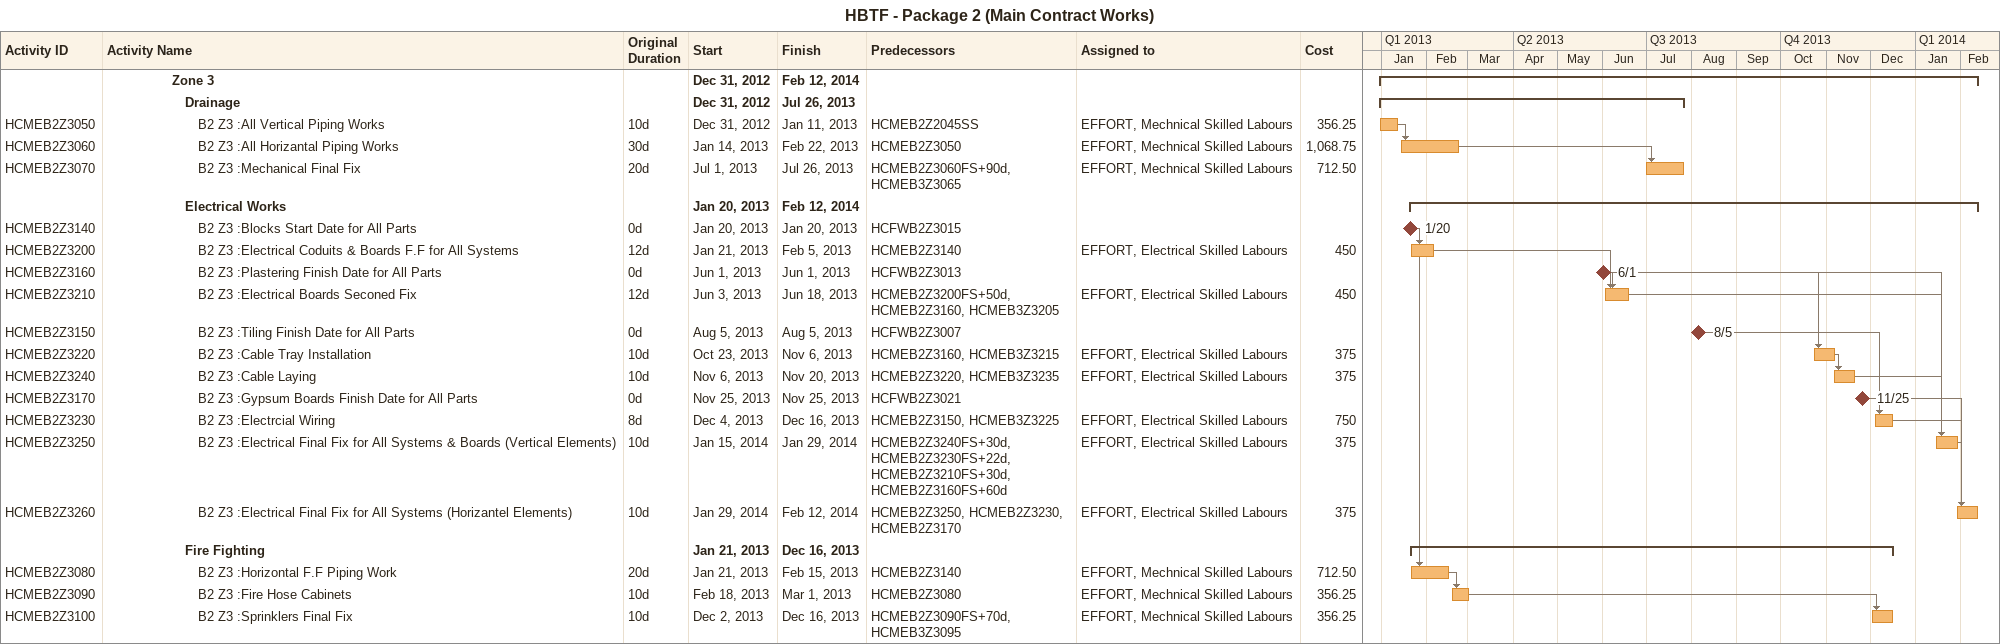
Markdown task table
HBTF - Package 2 (Main Contract Works)

| ID | Level | Task | Original duration | Start | Finish | Predecessors | Resources | Cost |
|---|---|---|---|---|---|---|---|---|
|  | 6 | **Zone 3** |  | 2012-12-31 | 2014-02-12 |  |  |  |
|  | 7 | **Drainage** |  | 2012-12-31 | 2013-07-26 |  |  |  |
| HCMEB2Z3050 | 8 | B2 Z3 :All Vertical Piping Works | 10d | 2012-12-31 | 2013-01-11 | HCMEB2Z2045SS | EFFORT, Mechnical Skilled Labours | 356.25 |
| HCMEB2Z3060 | 8 | B2 Z3 :All Horizantal Piping Works | 30d | 2013-01-14 | 2013-02-22 | HCMEB2Z3050 | EFFORT, Mechnical Skilled Labours | 1068.75 |
| HCMEB2Z3070 | 8 | B2 Z3 :Mechanical Final Fix | 20d | 2013-07-01 | 2013-07-26 | HCMEB2Z3060FS+90d, HCMEB3Z3065 | EFFORT, Mechnical Skilled Labours | 712.50 |
|  | 7 | **Electrical Works** |  | 2013-01-20 | 2014-02-12 |  |  |  |
| HCMEB2Z3140 | 8 | B2 Z3 :Blocks Start Date for All Parts | 0d | 2013-01-20 | 2013-01-20 | HCFWB2Z3015 |  |  |
| HCMEB2Z3200 | 8 | B2 Z3 :Electrical Coduits & Boards F.F for All Systems | 12d | 2013-01-21 | 2013-02-05 | HCMEB2Z3140 | EFFORT, Electrical Skilled Labours | 450 |
| HCMEB2Z3160 | 8 | B2 Z3 :Plastering Finish Date for All Parts | 0d | 2013-06-01 | 2013-06-01 | HCFWB2Z3013 |  |  |
| HCMEB2Z3210 | 8 | B2 Z3 :Electrical Boards Seconed Fix | 12d | 2013-06-03 | 2013-06-18 | HCMEB2Z3200FS+50d, HCMEB2Z3160, HCMEB3Z3205 | EFFORT, Electrical Skilled Labours | 450 |
| HCMEB2Z3150 | 8 | B2 Z3 :Tiling Finish Date for All Parts | 0d | 2013-08-05 | 2013-08-05 | HCFWB2Z3007 |  |  |
| HCMEB2Z3220 | 8 | B2 Z3 :Cable Tray Installation | 10d | 2013-10-23 | 2013-11-06 | HCMEB2Z3160, HCMEB3Z3215 | EFFORT, Electrical Skilled Labours | 375 |
| HCMEB2Z3240 | 8 | B2 Z3 :Cable Laying | 10d | 2013-11-06 | 2013-11-20 | HCMEB2Z3220, HCMEB3Z3235 | EFFORT, Electrical Skilled Labours | 375 |
| HCMEB2Z3170 | 8 | B2 Z3 :Gypsum Boards Finish Date for All Parts | 0d | 2013-11-25 | 2013-11-25 | HCFWB2Z3021 |  |  |
| HCMEB2Z3230 | 8 | B2 Z3 :Electrcial Wiring | 8d | 2013-12-04 | 2013-12-16 | HCMEB2Z3150, HCMEB3Z3225 | EFFORT, Electrical Skilled Labours | 750 |
| HCMEB2Z3250 | 8 | B2 Z3 :Electrical Final Fix for All Systems & Boards (Vertical Elements) | 10d | 2014-01-15 | 2014-01-29 | HCMEB2Z3240FS+30d, HCMEB2Z3230FS+22d, HCMEB2Z3210FS+30d, HCMEB2Z3160FS+60d | EFFORT, Electrical Skilled Labours | 375 |
| HCMEB2Z3260 | 8 | B2 Z3 :Electrical Final Fix for All Systems (Horizantel Elements) | 10d | 2014-01-29 | 2014-02-12 | HCMEB2Z3250, HCMEB2Z3230, HCMEB2Z3170 | EFFORT, Electrical Skilled Labours | 375 |
|  | 7 | **Fire Fighting** |  | 2013-01-21 | 2013-12-16 |  |  |  |
| HCMEB2Z3080 | 8 | B2 Z3 :Horizontal F.F Piping Work | 20d | 2013-01-21 | 2013-02-15 | HCMEB2Z3140 | EFFORT, Mechnical Skilled Labours | 712.50 |
| HCMEB2Z3090 | 8 | B2 Z3 :Fire Hose Cabinets | 10d | 2013-02-18 | 2013-03-01 | HCMEB2Z3080 | EFFORT, Mechnical Skilled Labours | 356.25 |
| HCMEB2Z3100 | 8 | B2 Z3 :Sprinklers Final Fix | 10d | 2013-12-02 | 2013-12-16 | HCMEB2Z3090FS+70d, HCMEB3Z3095 | EFFORT, Mechnical Skilled Labours | 356.25 |
